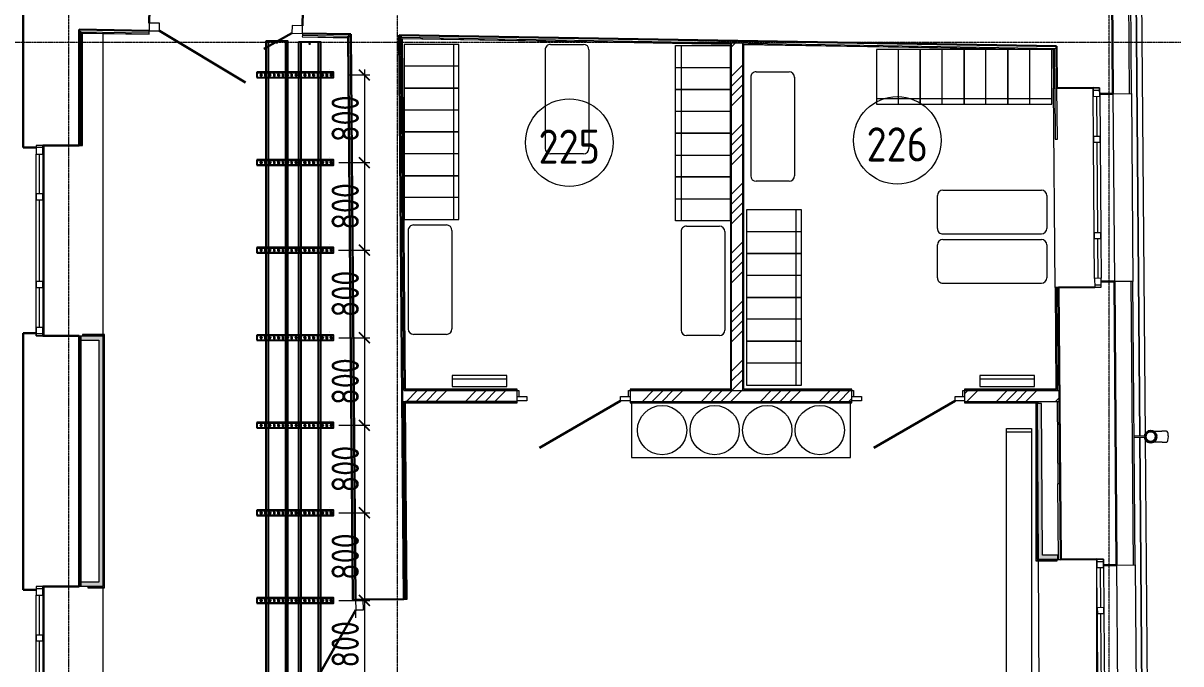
# Model space of a CAD drawing. Header units: millimetres. Extents: x -42533 to 645315, y 3457 to 82611.
# Drawn here: x 195772 to 206345, y 62361 to 68215 of the extents above; entities that cross this region are included whole.
import ezdxf
from ezdxf.enums import TextEntityAlignment as Align

# ---------------------------------------------------------------- set-up
doc = ezdxf.new("R2018")
doc.units = ezdxf.units.MM
doc.linetypes.add('ADSK_Линия сетки', pattern=[25, 20, -2.5, 0, -2.5])
for name, color, linetype in [('00_00_потолок_Панели из стали', 7, 'Continuous'), ('ЭОМ_Лотки авар.', 1, 'Continuous'), ('ЭОМ_Лотки рабочие', 5, 'Continuous')]:
    doc.layers.add(name, color=color, linetype=linetype)
for name, color, linetype, lineweight in [('_ Окна', 7, 'Continuous', 9), ('Аннотация', 7, 'Continuous', 18), ('Двери', 7, 'Continuous', 9), ('Обобщенные модели', 7, 'Continuous', 18), ('Окна', 7, 'Continuous', 9), ('Оси', 253, 'Continuous', 9), ('Перекрытие', 7, 'Continuous', 18), ('Стены внутренние', 7, 'Continuous', 18), ('Стены наружные', 7, 'Continuous', 18), ('Стены несущие', 7, 'Continuous', 30), ('Стены отделка', 7, 'Continuous', 30), ('Стены штриховка', 7, 'Continuous', 9), ('ТХ', 5, 'Continuous', 0), ('ШТРИХОВКА', 252, 'Continuous', 15)]:
    doc.layers.add(name, color=color, linetype=linetype, lineweight=lineweight)
doc.layers.add('Линии', color=7, linetype='Continuous', lineweight=9, true_color=0x00a600)
doc.styles.add('GOST Common', font='GOST_Common.ttf', dxfattribs={"width": 0.9, "height": 350})
doc.styles.get("Standard").update_dxf_attribs({"font": 'arial.ttf'})
doc.styles.add('М2', font='isocpeur.ttf', dxfattribs={"width": 0.8})
doc.dimstyles.new('М2-100', dxfattribs={"dimtxt": 250, "dimasz": 100, "dimexe": 50, "dimexo": 50, "dimgap": 50, "dimtad": 1, "dimdec": 0, "dimzin": 1, "dimtxsty": 'М2', "dimblk": 'ARCHTICK', "dimcen": 2.5, "dimdle": 50, "dimclre": 256, "dimclrt": 256, "dimadec": 0, "dimazin": 0, "dimtfac": 1, "dimtdec": 0, "dimtix": 1, "dimtmove": 1, "dimatfit": 3, "dimldrblk": 'NONE', "dimfxl": 1, "dimtolj": 1, "dimlwd": 9, "dimlwe": 9, "dimarcsym": 1})

# ---------------------------------------------------------------- blocks, each defined once
blk = doc.blocks.new('Тх 2 этаж')
at = {"layer": 'ТХ', "color": 252, "true_color": 0x939598}
for p, q in [((56575, 34489), (56575, 33589)), ((56625, 34539), (56925, 34539)), ((56975, 34489), (56975, 33589)), ((58502, 34288), (58803, 34288)), ((58452, 34238), (58452, 33338)), ((58852, 34238), (58852, 33338)), ((56925, 33539), (56625, 33539)), ((58803, 33288), (58502, 33288)), ((60207, 33207), (61107, 33207)), ((60157, 32857), (60157, 33157)), ((61157, 33157), (61157, 32857)), ((55374, 32889), (55674, 32889)), ((55324, 32839), (55324, 31939)), ((55724, 32839), (55724, 31939)), ((57816, 32828), (57816, 31928)), ((57866, 32878), (58166, 32878)), ((58216, 32828), (58216, 31928)), ((60207, 32807), (61107, 32807)), ((60157, 32407), (60157, 32707)), ((60207, 32757), (61107, 32757)), ((61157, 32707), (61157, 32407)), ((60207, 32357), (61107, 32357)), ((55674, 31889), (55374, 31889)), ((58166, 31878), (57866, 31878)), ((59363, 31265), (57363, 31265)), ((57363, 31265), (57363, 30765)), ((59363, 30765), (59363, 31265)), ((57363, 30765), (59363, 30765))]:
    blk.add_line(p, q, dxfattribs=at)
for points in [[(55787, 34139), (55787, 34539), (55287, 34539), (55287, 34139)], [(57766, 34128), (57766, 34528), (58266, 34528), (58266, 34128)], [(59601, 33992), (60001, 33992), (60001, 34492), (59601, 34492)], [(60001, 33992), (60401, 33992), (60401, 34492), (60001, 34492)], [(60401, 33992), (60801, 33992), (60801, 34492), (60401, 34492)], [(60801, 33992), (61201, 33992), (61201, 34492), (60801, 34492)], [(55787, 33739), (55787, 34139), (55287, 34139), (55287, 33739)], [(57766, 33728), (57766, 34128), (58266, 34128), (58266, 33728)], [(55787, 33339), (55787, 33739), (55287, 33739), (55287, 33339)], [(57766, 33328), (57766, 33728), (58266, 33728), (58266, 33328)], [(55787, 32939), (55787, 33339), (55287, 33339), (55287, 32939)], [(57766, 32928), (57766, 33328), (58266, 33328), (58266, 32928)], [(58915, 32627), (58915, 33027), (58415, 33027), (58415, 32627)], [(58915, 32227), (58915, 32627), (58415, 32627), (58415, 32227)], [(58915, 31827), (58915, 32227), (58415, 32227), (58415, 31827)], [(58915, 31427), (58915, 31827), (58415, 31827), (58415, 31427)], [(55725, 31514), (55725, 31414), (56225, 31414), (56225, 31514)], [(60545, 31514), (60545, 31414), (61045, 31414), (61045, 31514)]]:
    blk.add_lwpolyline(points, close=True, dxfattribs=at)
for points in [[(55737, 34539), (55737, 34139)], [(57816, 34528), (57816, 34128)], [(59801, 33992), (59801, 34492)], [(60201, 33992), (60201, 34492)], [(60601, 33992), (60601, 34492)], [(61001, 33992), (61001, 34492)], [(55787, 34339), (55287, 34339)], [(57766, 34328), (58266, 34328)], [(55737, 34139), (55737, 33739)], [(57816, 34128), (57816, 33728)], [(60001, 34042), (59601, 34042)], [(60401, 34042), (60001, 34042)], [(60801, 34042), (60401, 34042)], [(61201, 34042), (60801, 34042)], [(55787, 33939), (55287, 33939)], [(57766, 33928), (58266, 33928)], [(55737, 33739), (55737, 33339)], [(57816, 33728), (57816, 33328)], [(55787, 33539), (55287, 33539)], [(57766, 33528), (58266, 33528)], [(55737, 33339), (55737, 32939)], [(57816, 33328), (57816, 32928)], [(55787, 33139), (55287, 33139)], [(57766, 33128), (58266, 33128)], [(58865, 33027), (58865, 32627)], [(58915, 32827), (58415, 32827)], [(58865, 32627), (58865, 32227)], [(58915, 32427), (58415, 32427)], [(58865, 32227), (58865, 31827)], [(58915, 32027), (58415, 32027)], [(58865, 31827), (58865, 31427)], [(58915, 31627), (58415, 31627)], [(55725, 31484), (56225, 31484)], [(60545, 31484), (61045, 31484)]]:
    blk.add_lwpolyline(points, dxfattribs=at)
at = {"layer": 'ТХ', "color": 252, "linetype": 'Continuous', "lineweight": 5, "ltscale": 100, "true_color": 0x939598}
for points in [[(60788, 31029), (61018, 31029)], [(60788, 28029), (60788, 31029)], [(60788, 30998), (61018, 30998)], [(60788, 28074), (60788, 30998)], [(61018, 31029), (61018, 28029)], [(61018, 30998), (61018, 28074)]]:
    blk.add_lwpolyline(points, dxfattribs=at)
at = {"layer": 'ТХ', "color": 252, "true_color": 0x939598}
for centre in [(57643, 31015), (58123, 31015), (58603, 31015), (59083, 31015)]:
    blk.add_circle(centre, 225, dxfattribs=at)
for centre, radius, start, end in [((56625, 34489), 50, 89.9335, 180.0665), ((56925, 34489), 49.9, 359.8686, 89.8258), ((58502, 34238), 50, 89.9335, 180.0665), ((58802, 34238), 49.9, 359.8686, 89.8258), ((56625, 33589), 49.9, 180.1742, 270.1314), ((56925, 33589), 49.9, 270.1088, 359.8912), ((58502, 33338), 49.9, 180.1742, 270.1314), ((58803, 33338), 49.9, 270.1088, 359.8912), ((60207, 33157), 49.9, 89.8686, 179.8258), ((61107, 33157), 49.9, 0.1088, 89.8912), ((55374, 32839), 50, 89.9335, 180.0665), ((55674, 32839), 49.9, 359.8686, 89.8258), ((57866, 32828), 50, 89.9335, 180.0665), ((58166, 32829), 49.9, 359.8686, 89.8258), ((60207, 32857), 50, 179.9335, 270.0665), ((61107, 32857), 49.9, 270.1742, 0.1314), ((60207, 32707), 49.9, 89.8686, 179.8258), ((61107, 32707), 49.9, 0.1088, 89.8912), ((60207, 32407), 50, 179.9335, 270.0665), ((61107, 32407), 49.9, 270.1742, 0.1314), ((55374, 31939), 49.9, 180.1742, 270.1314), ((55674, 31939), 49.9, 270.1088, 359.8912), ((57866, 31928), 49.9, 180.1742, 270.1314), ((58166, 31928), 49.9, 270.1088, 359.8912)]:
    blk.add_arc(centre, radius, start, end, dxfattribs=at)
blk = doc.blocks.new('План 2 этажа')
h = blk.add_hatch()
h.set_pattern_fill('ANSI34', color=8, scale=20)
h.set_pattern_definition([(45, (686.36, 338.7), (-269.4077, 269.4077), []), (45, (776.16, 338.7), (-269.4077, 269.4077), []), (45, (865.96, 338.7), (-269.4077, 269.4077), []), (45, (955.77, 338.7), (-269.4077, 269.4077), [])])
h.paths.add_polyline_path([(52688.857, 36876.498), (52588.857, 36878.189), (52588.857, 33701.944), (52688.857, 33701.944)])
h.paths.add_polyline_path([(53686.357, 33701.944), (52723.857, 33701.944), (51661.357, 33701.944), (51661.357, 33601.944), (53686.357, 33601.944)])
h.paths.add_polyline_path([(50631.357, 33701.944), (49578.56, 33701.944), (49579.402, 33601.944), (50631.357, 33601.944)])
h.paths.add_polyline_path([(55581.987, 33701.944), (54716.357, 33701.944), (54716.357, 33601.944), (55379.032, 33601.944), (55582.796, 33601.944)])
at = {"layer": 'Стены внутренние'}
for points in [[(46809.133, 34160.535), (46849.133, 34160.535), (46849.133, 34200.535), (46629.85, 34200.535), (46629.85, 34160.535)], [(46809.133, 31911.001), (46849.133, 31911.001), (46849.133, 34160.535), (46809.133, 34160.535), (46809.133, 31951.001)], [(55427.32, 32158.442), (55419.031, 33582.06), (55379.032, 33581.827), (55387.32, 32158.442)], [(55568.339, 32158.442), (55568.339, 32198.442), (55427.087, 32198.442), (55427.32, 32158.442)], [(46809.133, 31911.001), (46809.133, 31951.001), (46629.85, 31951.001), (46629.85, 31911.001)]]:
    blk.add_hatch(color=8, dxfattribs=at).paths.add_polyline_path(points)
at = {"layer": '_ Окна', "color": 8, "lineweight": 18}
for p, q in [((55889.64, 36466.385), (55949.638, 36466.87)), ((55890.287, 36386.387), (55889.64, 36466.385)), ((55950.285, 36386.872), (55890.287, 36386.387)), ((55949.638, 36466.87), (55950.285, 36386.872)), ((55893.198, 36026.399), (55953.196, 36026.884)), ((55893.683, 35966.401), (55893.198, 36026.399)), ((55953.681, 35966.886), (55893.683, 35966.401)), ((55953.196, 36026.884), (55953.681, 35966.886)), ((46298.211, 35940.535), (46238.211, 35940.535)), ((46238.211, 35940.535), (46238.211, 35860.535)), ((46238.211, 35860.535), (46298.211, 35860.535)), ((46298.211, 35860.535), (46298.211, 35940.535)), ((46238.211, 35500.535), (46298.211, 35500.535)), ((46238.211, 35440.535), (46238.211, 35500.535)), ((46298.211, 35440.535), (46238.211, 35440.535)), ((46298.211, 35500.535), (46298.211, 35440.535)), ((55900.315, 35146.428), (55960.313, 35146.913)), ((55900.8, 35086.43), (55900.315, 35146.428)), ((55960.313, 35146.913), (55960.798, 35086.915)), ((55960.798, 35086.915), (55900.8, 35086.43)), ((46238.211, 34700.535), (46298.211, 34700.535)), ((46238.211, 34640.535), (46238.211, 34700.535)), ((46298.211, 34700.535), (46298.211, 34640.535)), ((55963.71, 34726.927), (55903.712, 34726.442)), ((55903.712, 34726.442), (55904.359, 34646.444)), ((55964.357, 34646.929), (55963.71, 34726.927)), ((46298.211, 34640.535), (46238.211, 34640.535)), ((55904.359, 34646.444), (55964.357, 34646.929)), ((46238.211, 34280.535), (46298.211, 34280.535)), ((46238.211, 34200.535), (46238.211, 34280.535)), ((46298.211, 34280.535), (46298.211, 34200.535)), ((46298.211, 34200.535), (46238.211, 34200.535)), ((55924.464, 32160.525), (55984.462, 32161.01)), ((55925.111, 32080.527), (55924.464, 32160.525)), ((55984.462, 32161.01), (55985.109, 32081.013)), ((55985.109, 32081.013), (55925.111, 32080.527)), ((46298.211, 31911.001), (46238.211, 31911.001)), ((46238.211, 31911.001), (46238.211, 31831.001)), ((46238.211, 31831.001), (46298.211, 31831.001)), ((46298.211, 31831.001), (46298.211, 31911.001)), ((55928.023, 31720.539), (55988.021, 31721.025)), ((55928.508, 31660.541), (55928.023, 31720.539)), ((55988.021, 31721.025), (55988.506, 31661.026)), ((55988.506, 31661.026), (55928.508, 31660.541)), ((46238.211, 31471.001), (46298.211, 31471.001)), ((46238.211, 31411.001), (46238.211, 31471.001)), ((46298.211, 31411.001), (46238.211, 31411.001)), ((46298.211, 31471.001), (46298.211, 31411.001))]:
    blk.add_line(p, q, dxfattribs=at)
at = {"layer": '_ Окна', "color": 8}
for p, q in [((55889.801, 36446.385), (55949.799, 36446.871)), ((55920.286, 36386.63), (55923.197, 36026.642)), ((55923.682, 35966.644), (55930.314, 35146.67)), ((46298.211, 35920.535), (46238.211, 35920.535)), ((46268.211, 35500.535), (46268.211, 35860.535)), ((46268.211, 34700.535), (46268.211, 35440.535)), ((55930.799, 35086.672), (55933.711, 34726.684)), ((46268.211, 34280.535), (46268.211, 34640.535)), ((55904.197, 34666.443), (55964.195, 34666.929)), ((46298.211, 34220.535), (46238.211, 34220.535)), ((55924.626, 32140.526), (55984.624, 32141.011)), ((55955.11, 32080.77), (55958.022, 31720.782)), ((46298.211, 31891.001), (46238.211, 31891.001)), ((46268.211, 31471.001), (46268.211, 31831.001)), ((55958.507, 31660.784), (55965.139, 30840.811)), ((46268.211, 30671.001), (46268.211, 31411.001))]:
    blk.add_line(p, q, dxfattribs=at)
at = {"layer": 'Двери', "color": 8}
for p, q in [((47269.662, 37058.167), (47268.478, 36988.177)), ((47364.648, 37056.56), (47269.662, 37058.167)), ((47363.464, 36986.57), (47364.648, 37056.56)), ((48574.475, 37036.098), (48573.291, 36966.108)), ((48669.461, 37034.491), (48574.475, 37036.098)), ((48668.278, 36964.501), (48669.461, 37034.491)), ((47268.478, 36988.177), (47363.464, 36986.57)), ((48573.291, 36966.108), (48668.278, 36964.501)), ((50631.357, 33646.944), (50718.357, 33646.944)), ((50631.357, 33606.944), (50631.357, 33646.944)), ((50718.357, 33646.944), (50718.357, 33606.944)), ((51574.357, 33646.944), (51661.357, 33646.944)), ((51574.357, 33606.944), (51574.357, 33646.944)), ((51661.357, 33646.944), (51661.357, 33606.944)), ((53686.357, 33646.944), (53773.357, 33646.944)), ((53686.357, 33606.944), (53686.357, 33646.944)), ((53773.357, 33646.944), (53773.357, 33606.944)), ((54629.357, 33646.944), (54716.357, 33646.944)), ((54629.357, 33606.944), (54629.357, 33646.944)), ((54716.357, 33646.944), (54716.357, 33606.944)), ((50718.357, 33606.944), (50631.357, 33606.944)), ((51661.357, 33606.944), (51574.357, 33606.944)), ((53773.357, 33606.944), (53686.357, 33606.944)), ((54716.357, 33606.944), (54629.357, 33606.944)), ((49224.617, 31792.94), (49154.619, 31792.351)), ((49154.619, 31792.351), (49155.419, 31697.354)), ((49225.416, 31697.943), (49224.617, 31792.94)), ((49155.419, 31697.354), (49225.416, 31697.943))]:
    blk.add_line(p, q, dxfattribs=at)
at = {"layer": 'Двери', "color": 8, "lineweight": 30}
for p, q in [((47363.464, 36986.57), (48148.028, 36515.735)), ((48573.291, 36966.108), (48315.356, 36822.949)), ((51574.357, 33606.944), (50833.04, 33178.944)), ((54629.357, 33606.944), (53888.04, 33178.944)), ((49155.419, 31697.354), (48704.605, 30901.118))]:
    blk.add_line(p, q, dxfattribs=at)
at = {"layer": 'Линии', "color": 8}
for centre in [(54101.258, 35987.28), (51105.502, 35966.982)]:
    blk.add_circle(centre, 400, dxfattribs=at)
at = {"layer": 'Обобщенные модели', "color": 8}
for p, q in [((56561.168, 33331.309), (56518.665, 33330.966)), ((56364.528, 33284.717), (56265.39, 33283.916)), ((56265.471, 33273.916), (56364.609, 33274.718)), ((56519.474, 33230.969), (56561.977, 33231.313))]:
    blk.add_line(p, q, dxfattribs=at)
at = {"layer": 'Обобщенные модели', "color": 8, "flags": 128}
for points in [[(56428.038, 33330.233), (56429.308, 33330.243), (56431.971, 33330.264), (56434.848, 33330.288), (56437.932, 33330.313), (56441.22, 33330.339), (56444.706, 33330.367), (56448.384, 33330.397), (56452.249, 33330.428), (56456.294, 33330.461), (56460.514, 33330.495), (56464.9, 33330.531), (56469.447, 33330.567), (56474.146, 33330.605), (56478.991, 33330.645), (56483.974, 33330.685), (56489.086, 33330.726), (56494.319, 33330.769), (56499.666, 33330.812), (56505.117, 33330.856), (56510.664, 33330.901), (56516.298, 33330.946), (56518.665, 33330.966)], [(56519.474, 33230.969), (56513.806, 33230.923), (56508.222, 33230.878), (56502.73, 33230.833), (56497.339, 33230.79), (56492.057, 33230.747), (56486.893, 33230.705), (56481.856, 33230.665), (56476.953, 33230.625), (56472.192, 33230.586), (56467.581, 33230.549), (56463.127, 33230.513), (56458.837, 33230.478), (56454.719, 33230.445), (56450.778, 33230.413), (56447.021, 33230.383), (56443.455, 33230.354), (56440.084, 33230.327), (56436.914, 33230.301), (56433.951, 33230.277), (56431.198, 33230.255), (56428.846, 33230.236)]]:
    blk.add_lwpolyline(points, dxfattribs=at)
at = {"layer": 'Обобщенные модели', "color": 8}
for start, end in [(0.4633819, 180.4633819), (180.4633819, 0.4633819)]:
    blk.add_arc((56415.426, 33280.129), 52, start, end, dxfattribs=at)
at = {"layer": 'Обобщенные модели', "color": 8, "lineweight": 40}
for start, end in [(0.4633819, 180.4633819), (180.4633819, 0.4633819)]:
    blk.add_arc((56415.426, 33280.129), 50, start, end, dxfattribs=at)
at = {"layer": 'Обобщенные модели', "color": 8}
for start_param, end_param in [(4.71238898, 6.283185307), (3.141592654, 4.71238898)]:
    blk.add_ellipse((56561.572, 33281.311), major_axis=(-0.404, 49.998), ratio=0.309016994, start_param=start_param, end_param=end_param, dxfattribs=at)
at = {"layer": 'Окна', "color": 8}
for p, q in [((55949.638, 36466.87), (55889.64, 36466.385)), ((55889.64, 36466.385), (55890.287, 36386.387)), ((55893.198, 36026.399), (55890.287, 36386.387)), ((55950.285, 36386.872), (55949.638, 36466.87)), ((55950.285, 36386.872), (55953.196, 36026.884)), ((55893.198, 36026.399), (55893.683, 35966.401)), ((55900.315, 35146.428), (55893.683, 35966.401)), ((55953.681, 35966.886), (55953.196, 36026.884)), ((55953.681, 35966.886), (55960.313, 35146.913)), ((46238.211, 35940.535), (46238.211, 35860.535)), ((46298.211, 35940.535), (46238.211, 35940.535)), ((46238.211, 35500.535), (46238.211, 35860.535)), ((46298.211, 35860.535), (46298.211, 35940.535)), ((46298.211, 35860.535), (46298.211, 35500.535)), ((46238.211, 35500.535), (46238.211, 35440.535)), ((46238.211, 34700.535), (46238.211, 35440.535)), ((46298.211, 35440.535), (46298.211, 35500.535)), ((46298.211, 35440.535), (46298.211, 34700.535)), ((55900.315, 35146.428), (55900.8, 35086.43)), ((55960.798, 35086.915), (55960.313, 35146.913)), ((55903.712, 34726.442), (55900.8, 35086.43)), ((55960.798, 35086.915), (55963.71, 34726.927)), ((46238.211, 34700.535), (46238.211, 34640.535)), ((46298.211, 34640.535), (46298.211, 34700.535)), ((55903.712, 34726.442), (55904.359, 34646.444)), ((55964.357, 34646.929), (55963.71, 34726.927)), ((46238.211, 34280.535), (46238.211, 34640.535)), ((46298.211, 34640.535), (46298.211, 34280.535)), ((55904.359, 34646.444), (55964.357, 34646.929)), ((46238.211, 34280.535), (46238.211, 34200.535)), ((46298.211, 34200.535), (46298.211, 34280.535)), ((46238.211, 34200.535), (46298.211, 34200.535)), ((55984.462, 32161.01), (55924.464, 32160.525)), ((55924.464, 32160.525), (55925.111, 32080.527)), ((55985.109, 32081.013), (55984.462, 32161.01)), ((55928.023, 31720.539), (55925.111, 32080.527)), ((55985.109, 32081.013), (55988.021, 31721.025)), ((46238.211, 31911.001), (46238.211, 31831.001)), ((46298.211, 31911.001), (46238.211, 31911.001)), ((46238.211, 31471.001), (46238.211, 31831.001)), ((46298.211, 31831.001), (46298.211, 31911.001)), ((46298.211, 31831.001), (46298.211, 31471.001)), ((55928.023, 31720.539), (55928.508, 31660.541)), ((55988.506, 31661.026), (55988.021, 31721.025)), ((55935.14, 30840.568), (55928.508, 31660.541)), ((55988.506, 31661.026), (55995.138, 30841.053)), ((46238.211, 31471.001), (46238.211, 31411.001)), ((46238.211, 30671.001), (46238.211, 31411.001)), ((46298.211, 31411.001), (46298.211, 31471.001)), ((46298.211, 31411.001), (46298.211, 30671.001))]:
    blk.add_line(p, q, dxfattribs=at)
at = {"layer": 'Оси', "color": 8, "linetype": 'ADSK_Линия сетки'}
for p, q in [((46535.923, -4690.674), (46535.923, 43330.545)), ((49535.923, 9973.128), (49535.923, 43330.545)), ((56035.923, -4690.674), (56035.923, 43330.545)), ((-9428.371, 36883.7), (56691.21, 36883.7))]:
    blk.add_line(p, q, dxfattribs=at)
at = {"layer": 'Перекрытие', "color": 8}
for p, q in [((46849.133, 34212.535), (46849.133, 36963.264)), ((46308.211, 35940.535), (46308.211, 34200.535)), ((50631.357, 33701.944), (50646.357, 33701.944)), ((50646.357, 33701.944), (50646.357, 33646.944)), ((51646.357, 33701.944), (51661.357, 33701.944)), ((51646.357, 33646.944), (51646.357, 33701.944)), ((53686.357, 33701.944), (53701.357, 33701.944)), ((53701.357, 33701.944), (53701.357, 33646.944)), ((54701.357, 33646.944), (54701.357, 33701.944)), ((54701.357, 33701.944), (54716.357, 33701.944)), ((55387.293, 33581.875), (55387.293, 33601.944)), ((55387.389, 32146.534), (55422.361, 26140.247)), ((55574.433, 32163.01), (55568.339, 32163.01)), ((55574.44, 32162.065), (55568.339, 32162.065)), ((55924.049, 30340.462), (55924.049, 32160.522)), ((46308.211, 31911.001), (46308.211, 30171.001)), ((46849.133, 26064.108), (46849.133, 31899.001)), ((49156.016, 31626.452), (49155.419, 31697.354))]:
    blk.add_line(p, q, dxfattribs=at)
at = {"layer": 'Стены внутренние', "color": 8}
for p, q in [((55563.415, 35998.202), (55559.65, 36463.716)), ((56070.079, 36412.842), (56083.949, 34697.898)), ((55543.416, 35998.041), (55563.415, 35998.202)), ((56104.903, 32106.982), (56118.773, 30392.039))]:
    blk.add_line(p, q, dxfattribs=at)
at = {"layer": 'Стены наружные', "color": 8}
for p, q in [((56277.854, 44107.505), (56365.355, 33288.483)), ((56315.388, 33284.277), (56228.257, 44057.505)), ((56228.258, 44057.505), (56315.389, 33284.277)), ((55542.371, 34643.516), (55527.652, 36463.457)), ((55539.651, 36463.554), (55543.416, 35998.041)), ((56240.073, 36414.217), (56253.943, 34699.273)), ((56420.779, 20253.239), (56315.465, 33274.669)), ((56315.466, 33274.669), (56512.116, 8960.024)), ((56365.497, 33270.967), (56470.777, 20253.644)), ((56274.898, 32108.357), (56288.768, 30393.413))]:
    blk.add_line(p, q, dxfattribs=at)
at = {"layer": 'Стены несущие', "color": 8}
for p, q in [((46118.211, 43837.505), (46118.211, 35920.535)), ((56070.079, 36412.842), (56010.03, 43837.505)), ((47269.662, 37058.167), (47275.919, 37428.114)), ((48675.718, 37404.439), (48669.461, 37034.491)), ((46628.211, 36999.006), (46628.211, 35940.535)), ((46628.211, 36999.006), (47268.478, 36988.177)), ((48668.278, 36964.501), (48668.278, 36964.501)), ((48668.278, 36964.501), (49111.143, 36957.011)), ((49111.143, 36957.011), (49154.619, 31792.351)), ((49551.221, 36949.568), (49594.604, 31796.055)), ((49594.604, 31796.055), (49551.221, 36949.568)), ((49551.221, 36949.568), (55556.542, 36847.999)), ((55556.542, 36847.999), (55559.65, 36463.716)), ((55559.65, 36463.716), (55889.64, 36466.385)), ((55950.083, 36411.872), (56070.079, 36412.842)), ((46118.211, 35920.535), (46238.211, 35920.535)), ((46298.211, 35940.535), (46628.211, 35940.535)), ((56083.949, 34697.898), (55963.952, 34696.928)), ((56104.903, 32106.982), (56083.949, 34697.898)), ((55904.359, 34646.444), (55574.37, 34643.775)), ((55594.475, 32157.856), (55574.37, 34643.775)), ((55588.88, 32849.597), (55574.378, 34642.775)), ((55964.365, 34645.929), (55964.357, 34646.929)), ((46118.211, 34225.535), (46118.211, 31881.001)), ((46238.211, 34225.535), (46118.211, 34225.535)), ((46628.211, 34200.535), (46298.211, 34200.535)), ((46628.211, 34200.535), (46628.211, 31911.001)), ((55594.475, 32157.856), (55924.464, 32160.525)), ((55984.907, 32106.012), (56104.903, 32106.982)), ((46118.211, 31881.001), (46238.211, 31881.001)), ((46298.211, 31911.001), (46628.211, 31911.001)), ((49224.617, 31792.94), (49594.604, 31796.055))]:
    blk.add_line(p, q, dxfattribs=at)
at = {"layer": 'Стены отделка', "color": 8, "lineweight": 9}
for p, q in [((56240.073, 36414.217), (56178.661, 44007.505)), ((46628.211, 36999.006), (46627.873, 36979.008)), ((46627.873, 36979.008), (46628.211, 36979.003)), ((46648.211, 36979.003), (46628.211, 36979.003)), ((46628.211, 36967.001), (47267.937, 36956.181)), ((46648.211, 36978.664), (46648.211, 36979.003)), ((46660.211, 35940.535), (46660.211, 36978.461)), ((47268.14, 36968.179), (47267.14, 36968.196)), ((47267.937, 36956.181), (47268.14, 36968.179)), ((47268.14, 36968.179), (47268.478, 36988.177)), ((47268.14, 36968.179), (47268.14, 36968.179)), ((48667.939, 36944.504), (48667.737, 36932.506)), ((48667.737, 36932.506), (49091.409, 36925.34)), ((48668.278, 36964.501), (48667.939, 36944.504)), ((49079.306, 36937.547), (49122.62, 31792.081)), ((49111.227, 36947.015), (49091.228, 36946.846)), ((49134.62, 31792.182), (49091.228, 36946.846)), ((49091.308, 36937.344), (49110.805, 36937.014)), ((49110.805, 36937.014), (49111.143, 36957.011)), ((49571.22, 36949.736), (49551.221, 36949.568)), ((49570.703, 36949.239), (49570.364, 36929.241)), ((49570.364, 36929.241), (55556.204, 36828.002)), ((49598.56, 33701.944), (49571.22, 36949.736)), ((49610.46, 33713.944), (49583.496, 36917.018)), ((49583.496, 36917.018), (52576.857, 36866.39)), ((52576.857, 36866.39), (52576.857, 33713.944)), ((52588.857, 33701.944), (52588.857, 36878.189)), ((52688.857, 36876.075), (52688.857, 33701.944)), ((52700.857, 36864.293), (55524.796, 36816.531)), ((52700.857, 33713.944), (52700.857, 36864.293)), ((55524.796, 36816.531), (55527.652, 36463.457)), ((55539.651, 36463.554), (55536.701, 36828.331)), ((55556.204, 36828.002), (55556.542, 36847.999)), ((55527.652, 36463.457), (55539.651, 36463.554)), ((56070.079, 36412.842), (56240.073, 36414.217)), ((46628.211, 35940.535), (46660.211, 35940.535)), ((56253.943, 34699.273), (56083.949, 34697.898)), ((56274.898, 32108.357), (56253.943, 34699.273)), ((55574.37, 34643.775), (55542.371, 34643.516)), ((55542.371, 34643.516), (55549.889, 33713.944)), ((55554.37, 34643.614), (55554.378, 34642.614)), ((55574.378, 34642.775), (55574.37, 34643.775)), ((46628.211, 34200.535), (46849.133, 34200.535)), ((46629.85, 34200.535), (46629.85, 34160.535)), ((46629.85, 34160.535), (46809.133, 34160.535)), ((46648.211, 31911.001), (46648.211, 34200.535)), ((46859.133, 34212.535), (46660.211, 34212.535)), ((46660.211, 34212.535), (46660.211, 34200.535)), ((46809.133, 34160.535), (46809.133, 31951.001)), ((46849.133, 31911.001), (46849.133, 34200.535)), ((46861.133, 31901.001), (46861.133, 34210.535)), ((50631.357, 33713.944), (49610.46, 33713.944)), ((50631.357, 33646.944), (50631.357, 33713.944)), ((51661.357, 33713.944), (51661.357, 33646.944)), ((52576.857, 33713.944), (51661.357, 33713.944)), ((53686.357, 33713.944), (52700.857, 33713.944)), ((53686.357, 33646.944), (53686.357, 33713.944)), ((54716.357, 33713.944), (54716.357, 33646.944)), ((55549.889, 33713.944), (54716.357, 33713.944)), ((49579.402, 33601.944), (49609.403, 33601.944)), ((49626.602, 31796.324), (49611.504, 33589.944)), ((49611.504, 33589.944), (50631.357, 33589.944)), ((50631.357, 33589.944), (50631.357, 33606.944)), ((51661.357, 33606.944), (51661.357, 33589.944)), ((51661.357, 33589.944), (53686.357, 33589.944)), ((53686.357, 33589.944), (53686.357, 33606.944)), ((54716.357, 33606.944), (54716.357, 33589.944)), ((54716.357, 33589.944), (55367.032, 33589.944)), ((55367.032, 33589.944), (55367.032, 32148.442)), ((55379.032, 33601.944), (55582.796, 33601.944)), ((55379.032, 32158.442), (55379.032, 33601.944)), ((55419.031, 33582.06), (55379.032, 33581.827)), ((55379.032, 33581.827), (55387.32, 32158.442)), ((55427.087, 32198.442), (55419.031, 33582.06)), ((55562.795, 33601.944), (55568.881, 32849.435)), ((55588.88, 32849.597), (55568.881, 32849.435)), ((55574.476, 32157.694), (55568.881, 32849.435)), ((55369.032, 32146.442), (55562.566, 32146.442)), ((55574.47, 32158.442), (55379.032, 32158.442)), ((55568.339, 32198.442), (55427.087, 32198.442)), ((55562.476, 32157.597), (55594.475, 32157.856)), ((55562.566, 32146.442), (55562.476, 32157.597)), ((55568.339, 32158.442), (55568.339, 32198.442)), ((56104.903, 32106.982), (56274.898, 32108.357)), ((46809.133, 31951.001), (46629.85, 31951.001)), ((46629.85, 31951.001), (46629.85, 31911.001)), ((46849.133, 31911.001), (46628.211, 31911.001)), ((46708.211, 31911.001), (46708.211, 31899.001)), ((46708.211, 31899.001), (46861.133, 31899.001)), ((49122.62, 31792.081), (49154.619, 31792.351)), ((49594.604, 31796.055), (49626.602, 31796.324))]:
    blk.add_line(p, q, dxfattribs=at)
at = {"layer": 'Стены штриховка', "color": 8}
for p, q in [((56160.035, 43837.505), (56220.074, 36414.055)), ((46628.211, 36979.003), (47267.14, 36968.196)), ((46628.211, 36969.001), (47267.971, 36958.181)), ((46648.211, 35940.535), (46648.211, 36978.664)), ((46658.211, 35940.535), (46658.211, 36978.495)), ((48667.77, 36934.506), (49091.392, 36927.341)), ((48667.939, 36944.504), (48667.939, 36944.504)), ((49091.308, 36937.344), (48667.939, 36944.504)), ((49081.306, 36937.513), (49124.62, 31792.098)), ((49608.477, 33711.944), (49581.479, 36919.052)), ((49581.479, 36919.052), (52578.857, 36868.357)), ((52578.857, 36868.357), (52578.857, 33711.944)), ((52698.857, 36866.327), (55526.78, 36818.498)), ((52698.857, 33711.944), (52698.857, 36866.327)), ((55526.78, 36818.498), (55529.651, 36463.473)), ((56233.944, 34699.111), (56254.898, 32108.196)), ((55544.371, 34643.533), (55551.905, 33711.944)), ((55554.378, 34642.614), (55561.986, 33701.944)), ((46660.211, 34210.535), (46861.133, 34210.535)), ((46861.133, 34212.535), (46859.133, 34212.535)), ((46859.133, 34212.535), (46859.133, 31899.001)), ((46861.133, 34210.535), (46861.133, 34212.535)), ((49598.56, 33701.944), (50631.357, 33701.944)), ((50631.357, 33711.944), (49608.477, 33711.944)), ((52578.857, 33711.944), (51661.357, 33711.944)), ((51661.357, 33701.944), (52723.857, 33701.944)), ((53686.357, 33711.944), (52698.857, 33711.944)), ((52723.857, 33701.944), (53686.357, 33701.944)), ((55551.905, 33711.944), (54716.357, 33711.944)), ((54716.357, 33701.944), (55581.987, 33701.944)), ((49614.603, 31796.223), (49599.402, 33601.944)), ((50631.357, 33601.944), (49609.403, 33601.944)), ((49624.603, 31796.307), (49609.487, 33591.944)), ((49609.487, 33591.944), (50631.357, 33591.944)), ((51661.357, 33601.944), (53686.357, 33601.944)), ((51661.357, 33591.944), (53686.357, 33591.944)), ((54716.357, 33601.944), (55379.032, 33601.944)), ((54716.357, 33591.944), (55369.032, 33591.944)), ((55369.032, 32146.442), (55369.032, 33591.944)), ((55367.032, 32148.442), (55562.55, 32148.442)), ((55367.032, 32148.442), (55367.032, 32146.442)), ((55367.032, 32146.442), (55369.032, 32146.442)), ((46708.211, 31901.001), (46861.133, 31901.001)), ((46861.133, 31899.001), (46861.133, 31901.001))]:
    blk.add_line(p, q, dxfattribs=at)
at = {"layer": 'ЭОМ_Лотки рабочие'}
blk.add_blockref('Тх 2 этаж', (-5689.424, 2325.176), dxfattribs=at)
at = {"layer": 'Аннотация', "color": 8, "lineweight": 9, "char_height": 312.5, "width": 520.21112, "attachment_point": 5, "line_spacing_factor": 1.022766, "style": 'GOST Common'}
for s, insert in [('225', (51105.502, 35930.033)), ('226', (54101.258, 35950.332))]:
    blk.add_mtext(s, dxfattribs=dict(at, insert=insert))
blk = doc.blocks.new('*U290')
at = {"color": 0, "linetype": 'Continuous', "lineweight": 25}
for p, q in [((-79, -26282), (-79, 0)), ((79, -26282), (79, 0))]:
    blk.add_line(p, q, dxfattribs=at)
blk.add_lwpolyline([(101, -26282), (101, 0), (-101, 0), (-101, -26282)], close=True, dxfattribs=at)
at = {"color": 0, "linetype": 'ByBlock', "lineweight": -2}
blk.add_circle((0, -26268), 3.5, dxfattribs=at)
at = {"color": 0, "flags": 9}
for tag, p in [('АРТИКУЛ', (-60, -12)), ('НАИМЕНОВАНИЕ', (-59, -7)), ('ПРИМЕЧАНИЕ', (-59, -17))]:
    blk.add_attdef(tag, text='', height=2.5, dxfattribs=at).set_placement(p, align=Align.TOP_LEFT)
at = {"color": 0, "lineweight": 30, "flags": 104}
for tag, p in [('ВЫСОТА', (-60, -21)), ('ДЛИНА', (-60, -36)), ('ШИРИНА', (-59, -25)), ('ТОЛЩИНА', (-59, -31))]:
    blk.add_attdef(tag, text='', height=2.5, dxfattribs=at).set_placement(p, align=Align.TOP_LEFT)
blk = doc.blocks.new('*U291')
at = {"color": 0, "linetype": 'Continuous', "lineweight": 25}
for p, q in [((-79, -25998), (-79, 0)), ((79, -25998), (79, 0))]:
    blk.add_line(p, q, dxfattribs=at)
blk.add_lwpolyline([(101, -25998), (101, 0), (-101, 0), (-101, -25998)], close=True, dxfattribs=at)
at = {"color": 0, "linetype": 'ByBlock', "lineweight": -2}
blk.add_circle((0, -25985), 3.5, dxfattribs=at)
at = {"color": 0, "flags": 9}
for tag, p in [('АРТИКУЛ', (-60, -12)), ('НАИМЕНОВАНИЕ', (-59, -7)), ('ПРИМЕЧАНИЕ', (-59, -17))]:
    blk.add_attdef(tag, text='', height=2.5, dxfattribs=at).set_placement(p, align=Align.TOP_LEFT)
at = {"color": 0, "lineweight": 30, "flags": 104}
for tag, p in [('ВЫСОТА', (-60, -21)), ('ДЛИНА', (-60, -36)), ('ШИРИНА', (-59, -25)), ('ТОЛЩИНА', (-59, -31))]:
    blk.add_attdef(tag, text='', height=2.5, dxfattribs=at).set_placement(p, align=Align.TOP_LEFT)
blk = doc.blocks.new('*U45')
at = {"color": 0, "linetype": 'ByBlock', "lineweight": -2}
for points in [[(24, -700), (24, 0), (-24, 0), (-24, -700)], [(-22, -700), (-22, 0)], [(22, -700), (22, 0)], [(-24, -700), (24, -700)]]:
    blk.add_lwpolyline(points, dxfattribs=at)
at = {"color": 254, "transparency": 33554483}
blk.add_lwpolyline([(0, 1), (0, -2)], dxfattribs=at)
at = {"color": 0, "linetype": 'ByBlock', "lineweight": -2}
for points in [[(-7, -55, 0.345739), (-7, -65), (7, -65, 0.345739), (7, -55)], [(-5, -13), (-5, -27, 0.345739), (5, -27), (5, -13, 0.345739)], [(-5, -93), (-5, -107, 0.345739), (5, -107), (5, -93, 0.345739)], [(-7, -135, 0.345739), (-7, -145), (7, -145, 0.345739), (7, -135)], [(-5, -173), (-5, -187, 0.345739), (5, -187), (5, -173, 0.345739)], [(-7, -215, 0.345739), (-7, -225), (7, -225, 0.345739), (7, -215)], [(-7, -295, 0.345739), (-7, -305), (7, -305, 0.345739), (7, -295)], [(-5, -253), (-5, -267, 0.345739), (5, -267), (5, -253, 0.345739)], [(-7, -375, 0.345739), (-7, -385), (7, -385, 0.345739), (7, -375)], [(-5, -333), (-5, -347, 0.345739), (5, -347), (5, -333, 0.345739)], [(-5, -413), (-5, -427, 0.345739), (5, -427), (5, -413, 0.345739)], [(-7, -455, 0.345739), (-7, -465), (7, -465, 0.345739), (7, -455)], [(-5, -493), (-5, -507, 0.345739), (5, -507), (5, -493, 0.345739)], [(-7, -535, 0.345739), (-7, -545), (7, -545, 0.345739), (7, -535)], [(-7, -615, 0.345739), (-7, -625), (7, -625, 0.345739), (7, -615)], [(-5, -573), (-5, -587, 0.345739), (5, -587), (5, -573, 0.345739)], [(-5, -653), (-5, -667, 0.345739), (5, -667), (5, -653, 0.345739)]]:
    blk.add_lwpolyline(points, format="xyb", close=True, dxfattribs=at)
at = {"flags": 9}
for tag, p in [('АРТИКУЛ', (-59, -24)), ('НАИМЕНОВАНИЕ', (-58, -19)), ('ПРИМЕЧАНИЕ', (-58, -31))]:
    blk.add_attdef(tag, p, '', height=2.5, dxfattribs=at)
at = {"lineweight": 30, "flags": 104}
blk.add_attdef('ДЛИНА', text='', height=2.5, dxfattribs=at).set_placement((-58, -35), align=Align.TOP_LEFT)
blk = doc.blocks.new('_ArchTick')
at = {"color": 0, "linetype": 'ByBlock', "lineweight": 70, "const_width": 0.15}
blk.add_lwpolyline([(-0.5, -0.5), (0.5, 0.5)], dxfattribs=at)
blk = doc.blocks.new('*D603')
at = {"layer": '00_00_потолок_Панели из стали', "color": 0, "lineweight": 9, "transparency": 16777216}
blk.add_line((198888, 63791), (198888, 62890), dxfattribs=at)
at = {"layer": '00_00_потолок_Панели из стали', "lineweight": 9, "transparency": 16777216}
for p, q in [((198733, 63741), (198938, 63741)), ((198655, 62940), (198938, 62940))]:
    blk.add_line(p, q, dxfattribs=at)
at = {"layer": 'Defpoints', "color": 0, "transparency": 16777216}
for p in [(198683, 63741), (198605, 62940), (198888, 62940)]:
    blk.add_point(p, dxfattribs=at)
at = {"layer": '00_00_потолок_Панели из стали', "color": 0, "lineweight": 9, "transparency": 16777216, "xscale": 100, "yscale": 100, "zscale": 100}
for p, rotation in [((198888, 63741), 90), ((198888, 62940), 270)]:
    blk.add_blockref('_ArchTick', p, dxfattribs=dict(at, rotation=rotation))
at = {"layer": '00_00_потолок_Панели из стали', "transparency": 16777216, "insert": (198713, 63341), "char_height": 250, "attachment_point": 5, "rotation": 90, "style": 'М2'}
blk.add_mtext('\\A1;800', dxfattribs=at)
blk = doc.blocks.new('_None')
blk = doc.blocks.new('*D604')
at = {"layer": '00_00_потолок_Панели из стали', "lineweight": 9, "transparency": 16777216}
for p, q in [((198733, 62940), (198938, 62940)), ((198655, 62140), (198938, 62140))]:
    blk.add_line(p, q, dxfattribs=at)
at = {"layer": '00_00_потолок_Панели из стали', "color": 0, "lineweight": 9, "transparency": 16777216}
blk.add_line((198888, 62990), (198888, 62090), dxfattribs=at)
at = {"layer": 'Defpoints', "color": 0, "transparency": 16777216}
for p in [(198683, 62940), (198605, 62140), (198888, 62140)]:
    blk.add_point(p, dxfattribs=at)
at = {"layer": '00_00_потолок_Панели из стали', "color": 0, "lineweight": 9, "transparency": 16777216, "xscale": 100, "yscale": 100, "zscale": 100}
for p, rotation in [((198888, 62940), 90), ((198888, 62140), 270)]:
    blk.add_blockref('_ArchTick', p, dxfattribs=dict(at, rotation=rotation))
at = {"layer": '00_00_потолок_Панели из стали', "transparency": 16777216, "insert": (198713, 62540), "char_height": 250, "attachment_point": 5, "rotation": 90, "style": 'М2'}
blk.add_mtext('\\A1;800', dxfattribs=at)
blk = doc.blocks.new('*D720')
at = {"layer": '00_00_потолок_Панели из стали', "color": 0, "lineweight": 9, "transparency": 16777216}
blk.add_line((198888, 66191), (198888, 65291), dxfattribs=at)
at = {"layer": '00_00_потолок_Панели из стали', "lineweight": 9, "transparency": 16777216}
for p, q in [((198653, 66141), (198938, 66141)), ((198655, 65341), (198938, 65341))]:
    blk.add_line(p, q, dxfattribs=at)
at = {"layer": 'Defpoints', "color": 0, "transparency": 16777216}
for p in [(198603, 66141), (198605, 65341), (198888, 65341)]:
    blk.add_point(p, dxfattribs=at)
at = {"layer": '00_00_потолок_Панели из стали', "color": 0, "lineweight": 9, "transparency": 16777216, "xscale": 100, "yscale": 100, "zscale": 100}
for p, rotation in [((198888, 66141), 90), ((198888, 65341), 270)]:
    blk.add_blockref('_ArchTick', p, dxfattribs=dict(at, rotation=rotation))
at = {"layer": '00_00_потолок_Панели из стали', "transparency": 16777216, "insert": (198713, 65741), "char_height": 250, "attachment_point": 5, "rotation": 90, "style": 'М2'}
blk.add_mtext('\\A1;800', dxfattribs=at)
blk = doc.blocks.new('*D721')
at = {"layer": '00_00_потолок_Панели из стали', "color": 0, "lineweight": 9, "transparency": 16777216}
blk.add_line((198888, 65391), (198888, 64491), dxfattribs=at)
at = {"layer": '00_00_потолок_Панели из стали', "lineweight": 9, "transparency": 16777216}
for p, q in [((198656, 65341), (198938, 65341)), ((198655, 64541), (198938, 64541))]:
    blk.add_line(p, q, dxfattribs=at)
at = {"layer": 'Defpoints', "color": 0, "transparency": 16777216}
for p in [(198606, 65341), (198605, 64541), (198888, 64541)]:
    blk.add_point(p, dxfattribs=at)
at = {"layer": '00_00_потолок_Панели из стали', "color": 0, "lineweight": 9, "transparency": 16777216, "xscale": 100, "yscale": 100, "zscale": 100}
for p, rotation in [((198888, 65341), 90), ((198888, 64541), 270)]:
    blk.add_blockref('_ArchTick', p, dxfattribs=dict(at, rotation=rotation))
at = {"layer": '00_00_потолок_Панели из стали', "transparency": 16777216, "insert": (198713, 64941), "char_height": 250, "attachment_point": 5, "rotation": 90, "style": 'М2'}
blk.add_mtext('\\A1;800', dxfattribs=at)
blk = doc.blocks.new('*D722')
at = {"layer": '00_00_потолок_Панели из стали', "lineweight": 9, "transparency": 16777216}
for p, q in [((198733, 64541), (198938, 64541)), ((198655, 63741), (198938, 63741))]:
    blk.add_line(p, q, dxfattribs=at)
at = {"layer": '00_00_потолок_Панели из стали', "color": 0, "lineweight": 9, "transparency": 16777216}
blk.add_line((198888, 64591), (198888, 63691), dxfattribs=at)
at = {"layer": 'Defpoints', "color": 0, "transparency": 16777216}
for p in [(198683, 64541), (198605, 63741), (198888, 63741)]:
    blk.add_point(p, dxfattribs=at)
at = {"layer": '00_00_потолок_Панели из стали', "color": 0, "lineweight": 9, "transparency": 16777216, "xscale": 100, "yscale": 100, "zscale": 100}
for p, rotation in [((198888, 64541), 90), ((198888, 63741), 270)]:
    blk.add_blockref('_ArchTick', p, dxfattribs=dict(at, rotation=rotation))
at = {"layer": '00_00_потолок_Панели из стали', "transparency": 16777216, "insert": (198713, 64141), "char_height": 250, "attachment_point": 5, "rotation": 90, "style": 'М2'}
blk.add_mtext('\\A1;800', dxfattribs=at)
blk = doc.blocks.new('*D732')
at = {"layer": '00_00_потолок_Панели из стали', "lineweight": 9, "transparency": 16777216}
for p, q in [((198655, 66941), (198938, 66941)), ((198655, 66141), (198938, 66141))]:
    blk.add_line(p, q, dxfattribs=at)
at = {"layer": '00_00_потолок_Панели из стали', "color": 0, "lineweight": 9, "transparency": 16777216}
blk.add_line((198888, 66991), (198888, 66091), dxfattribs=at)
at = {"layer": 'Defpoints', "color": 0, "transparency": 16777216}
for p in [(198605, 66941), (198605, 66141), (198888, 66141)]:
    blk.add_point(p, dxfattribs=at)
at = {"layer": '00_00_потолок_Панели из стали', "color": 0, "lineweight": 9, "transparency": 16777216, "xscale": 100, "yscale": 100, "zscale": 100}
for p, rotation in [((198888, 66941), 90), ((198888, 66141), 270)]:
    blk.add_blockref('_ArchTick', p, dxfattribs=dict(at, rotation=rotation))
at = {"layer": '00_00_потолок_Панели из стали', "transparency": 16777216, "insert": (198713, 66541), "char_height": 250, "attachment_point": 5, "rotation": 90, "style": 'М2'}
blk.add_mtext('\\A1;800', dxfattribs=at)
blk = doc.blocks.new('*D733')
at = {"layer": '00_00_потолок_Панели из стали', "color": 0, "lineweight": 9, "transparency": 16777216}
blk.add_line((198888, 67792), (198888, 66891), dxfattribs=at)
at = {"layer": '00_00_потолок_Панели из стали', "lineweight": 9, "transparency": 16777216}
for p, q in [((198733, 67742), (198938, 67742)), ((198655, 66941), (198938, 66941))]:
    blk.add_line(p, q, dxfattribs=at)
at = {"layer": 'Defpoints', "color": 0, "transparency": 16777216}
for p in [(198683, 67742), (198605, 66941), (198888, 66941)]:
    blk.add_point(p, dxfattribs=at)
at = {"layer": '00_00_потолок_Панели из стали', "color": 0, "lineweight": 9, "transparency": 16777216, "xscale": 100, "yscale": 100, "zscale": 100}
for p, rotation in [((198888, 67742), 90), ((198888, 66941), 270)]:
    blk.add_blockref('_ArchTick', p, dxfattribs=dict(at, rotation=rotation))
at = {"layer": '00_00_потолок_Панели из стали', "transparency": 16777216, "insert": (198713, 67342), "char_height": 250, "attachment_point": 5, "rotation": 90, "style": 'М2'}
blk.add_mtext('\\A1;800', dxfattribs=at)

msp = doc.modelspace()

# ---------------------------------------------------------------- block references
at = {"layer": 'ШТРИХОВКА'}
msp.add_blockref('План 2 этажа', (149653.4, 31156.8), dxfattribs=at)

# ---------------------------------------------------------------- next in the draw order: block references
at = {"layer": 'ЭОМ_Лотки авар.', "color": 1, "rotation": 180}
msp.add_blockref('*U291', (198088.2, 42053.3), dxfattribs=at)
at = {"layer": 'ЭОМ_Лотки рабочие', "rotation": 180}
msp.add_blockref('*U290', (198387.8, 41758.7), dxfattribs=at)
at = {"layer": 'ЭОМ_Лотки рабочие'}
ref = msp.add_blockref('*U45', (198604.8, 67741.7), dxfattribs=dict(at, rotation=270))
lines = msp.add_mtext('700 мм', dxfattribs={"layer": '0', "insert": (198570.2, 67799.4), "char_height": 2.5, "attachment_point": 1, "rotation": 270})
ref.add_attrib('ДЛИНА', '', (198570.2, 67799.4), dxfattribs={"flags": 2}).embed_mtext(lines)
ref = msp.add_blockref('*U45', (198604.8, 66941.5), dxfattribs=dict(at, rotation=270))
lines = msp.add_mtext('700 мм', dxfattribs={"layer": '0', "insert": (198570.2, 66999.2), "char_height": 2.5, "attachment_point": 1, "rotation": 270})
ref.add_attrib('ДЛИНА', '', (198570.2, 66999.2), dxfattribs={"flags": 2}).embed_mtext(lines)
ref = msp.add_blockref('*U45', (198604.8, 66141.3), dxfattribs=dict(at, rotation=270))
lines = msp.add_mtext('700 мм', dxfattribs={"layer": '0', "insert": (198570.2, 66199), "char_height": 2.5, "attachment_point": 1, "rotation": 270})
ref.add_attrib('ДЛИНА', '', (198570.2, 66199), dxfattribs={"flags": 2}).embed_mtext(lines)
ref = msp.add_blockref('*U45', (198604.8, 65341.1), dxfattribs=dict(at, rotation=270))
lines = msp.add_mtext('700 мм', dxfattribs={"layer": '0', "insert": (198570.2, 65398.8), "char_height": 2.5, "attachment_point": 1, "rotation": 270})
ref.add_attrib('ДЛИНА', '', (198570.2, 65398.8), dxfattribs={"flags": 2}).embed_mtext(lines)
ref = msp.add_blockref('*U45', (198604.8, 64540.9), dxfattribs=dict(at, rotation=270))
lines = msp.add_mtext('700 мм', dxfattribs={"layer": '0', "insert": (198570.2, 64598.6), "char_height": 2.5, "attachment_point": 1, "rotation": 270})
ref.add_attrib('ДЛИНА', '', (198570.2, 64598.6), dxfattribs={"flags": 2}).embed_mtext(lines)
ref = msp.add_blockref('*U45', (198604.8, 63740.7), dxfattribs=dict(at, rotation=270))
lines = msp.add_mtext('700 мм', dxfattribs={"layer": '0', "insert": (198570.2, 63798.4), "char_height": 2.5, "attachment_point": 1, "rotation": 270})
ref.add_attrib('ДЛИНА', '', (198570.2, 63798.4), dxfattribs={"flags": 2}).embed_mtext(lines)
ref = msp.add_blockref('*U45', (198604.8, 62940.5), dxfattribs=dict(at, rotation=270))
lines = msp.add_mtext('700 мм', dxfattribs={"layer": '0', "insert": (198570.2, 62998.2), "char_height": 2.5, "attachment_point": 1, "rotation": 270})
ref.add_attrib('ДЛИНА', '', (198570.2, 62998.2), dxfattribs={"flags": 2}).embed_mtext(lines)

# ---------------------------------------------------------------- next in the draw order: dimensions: what is measured, and where the dimension line sits
at = {"layer": '00_00_потолок_Панели из стали'}
for base, p1, p2, picture, middle in [((198888.3, 66941.5), (198682.6, 67741.7), (198604.8, 66941.5), '*D733', (198713.3, 67341.6)), ((198888.3, 66141.3), (198604.8, 66941.5), (198604.8, 66141.3), '*D732', (198713.3, 66541.4)), ((198888.3, 65341.1), (198602.7, 66141.3), (198604.8, 65341.1), '*D720', (198713.3, 65741.2)), ((198888.3, 64540.9), (198605.5, 65341.1), (198604.8, 64540.9), '*D721', (198713.3, 64941)), ((198888.3, 63740.7), (198682.6, 64540.9), (198604.8, 63740.7), '*D722', (198713.3, 64140.8)), ((198888.3, 62940.5), (198682.6, 63740.7), (198604.8, 62940.5), '*D603', (198713.3, 63340.6)), ((198888.3, 62140.3), (198682.6, 62940.5), (198604.8, 62140.3), '*D604', (198713.3, 62540.4))]:
    dim = msp.add_linear_dim(base=base, p1=p1, p2=p2, angle=90, dimstyle='М2-100', dxfattribs=at)
    dim.commit()
    dim.dimension.update_dxf_attribs({"geometry": picture, "text_midpoint": middle})

doc.saveas('drawing.dxf')
